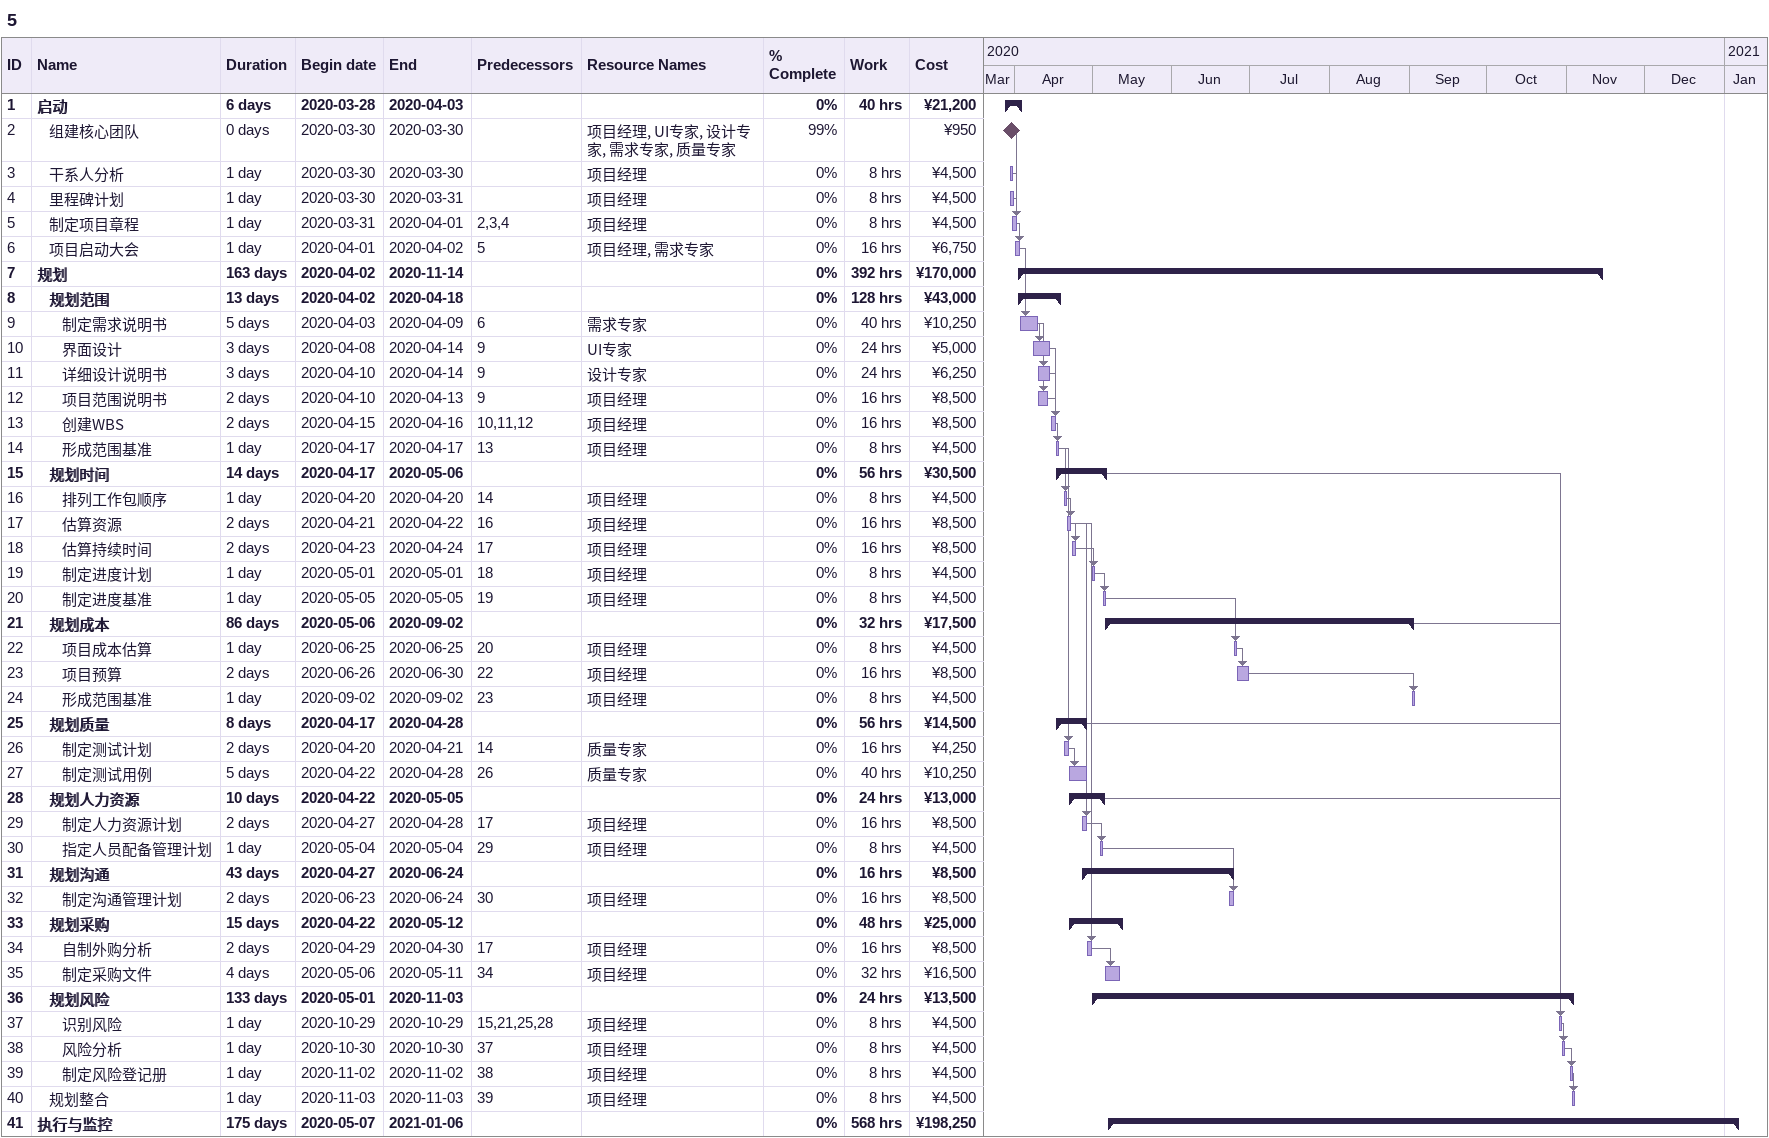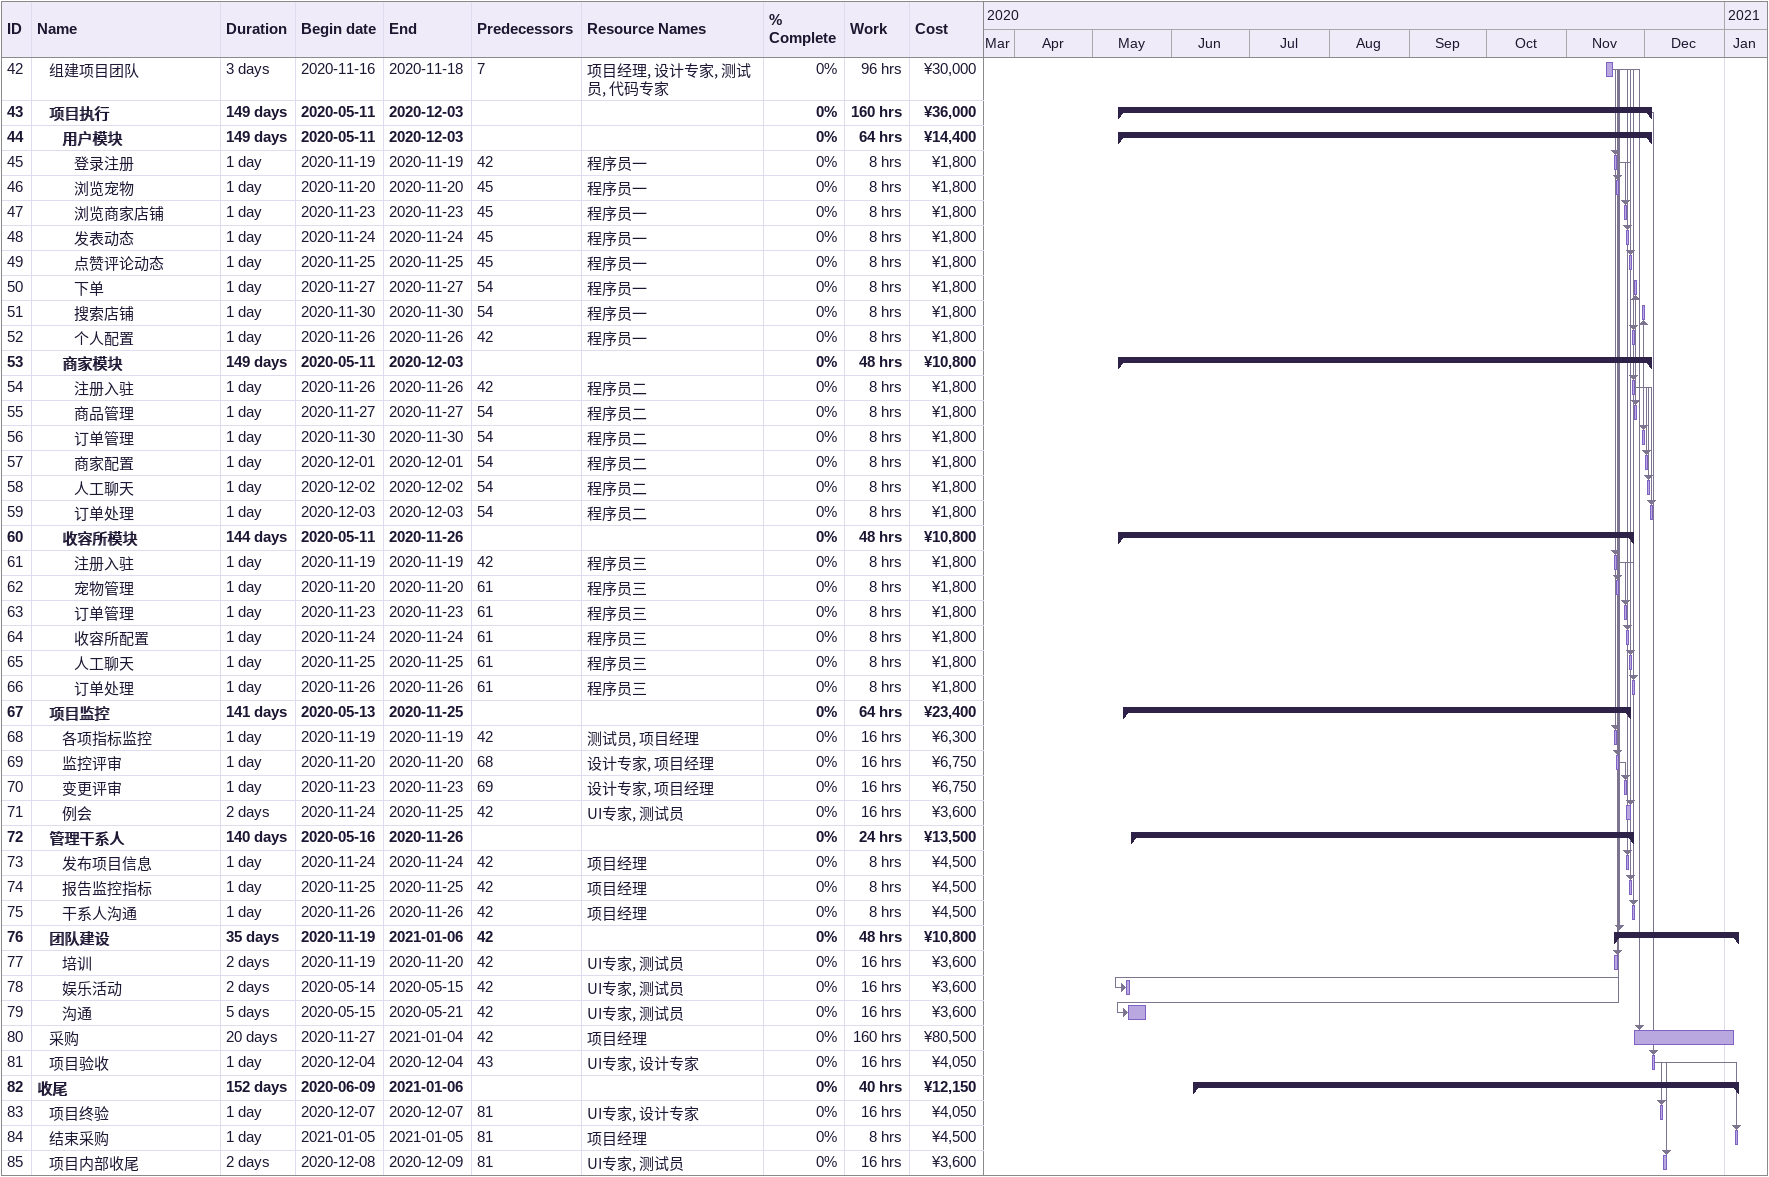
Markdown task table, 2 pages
5

| ID | Level | Task | Duration | Start | Finish | Predecessors | Resources | % complete | Work (h) | Cost (¥) |
|---|---|---|---|---|---|---|---|---|---|---|
| 1 | 1 | **启动** | 6d | 2020-03-28 | 2020-04-03 |  |  | 0 | 40 | 21200 |
| 2 | 2 | 组建核心团队 | 0d | 2020-03-30 | 2020-03-30 |  | 项目经理, UI专家, 设计专家, 需求专家, 质量专家 | 99 |  | 950 |
| 3 | 2 | 干系人分析 | 1d | 2020-03-30 | 2020-03-30 |  | 项目经理 | 0 | 8 | 4500 |
| 4 | 2 | 里程碑计划 | 1d | 2020-03-30 | 2020-03-31 |  | 项目经理 | 0 | 8 | 4500 |
| 5 | 2 | 制定项目章程 | 1d | 2020-03-31 | 2020-04-01 | 2, 3, 4 | 项目经理 | 0 | 8 | 4500 |
| 6 | 2 | 项目启动大会 | 1d | 2020-04-01 | 2020-04-02 | 5 | 项目经理, 需求专家 | 0 | 16 | 6750 |
| 7 | 1 | **规划** | 163d | 2020-04-02 | 2020-11-14 |  |  | 0 | 392 | 170000 |
| 8 | 2 | **规划范围** | 13d | 2020-04-02 | 2020-04-18 |  |  | 0 | 128 | 43000 |
| 9 | 3 | 制定需求说明书 | 5d | 2020-04-03 | 2020-04-09 | 6 | 需求专家 | 0 | 40 | 10250 |
| 10 | 3 | 界面设计 | 3d | 2020-04-08 | 2020-04-14 | 9 | UI专家 | 0 | 24 | 5000 |
| 11 | 3 | 详细设计说明书 | 3d | 2020-04-10 | 2020-04-14 | 9 | 设计专家 | 0 | 24 | 6250 |
| 12 | 3 | 项目范围说明书 | 2d | 2020-04-10 | 2020-04-13 | 9 | 项目经理 | 0 | 16 | 8500 |
| 13 | 3 | 创建WBS | 2d | 2020-04-15 | 2020-04-16 | 10, 11, 12 | 项目经理 | 0 | 16 | 8500 |
| 14 | 3 | 形成范围基准 | 1d | 2020-04-17 | 2020-04-17 | 13 | 项目经理 | 0 | 8 | 4500 |
| 15 | 2 | **规划时间** | 14d | 2020-04-17 | 2020-05-06 |  |  | 0 | 56 | 30500 |
| 16 | 3 | 排列工作包顺序 | 1d | 2020-04-20 | 2020-04-20 | 14 | 项目经理 | 0 | 8 | 4500 |
| 17 | 3 | 估算资源 | 2d | 2020-04-21 | 2020-04-22 | 16 | 项目经理 | 0 | 16 | 8500 |
| 18 | 3 | 估算持续时间 | 2d | 2020-04-23 | 2020-04-24 | 17 | 项目经理 | 0 | 16 | 8500 |
| 19 | 3 | 制定进度计划 | 1d | 2020-05-01 | 2020-05-01 | 18 | 项目经理 | 0 | 8 | 4500 |
| 20 | 3 | 制定进度基准 | 1d | 2020-05-05 | 2020-05-05 | 19 | 项目经理 | 0 | 8 | 4500 |
| 21 | 2 | **规划成本** | 86d | 2020-05-06 | 2020-09-02 |  |  | 0 | 32 | 17500 |
| 22 | 3 | 项目成本估算 | 1d | 2020-06-25 | 2020-06-25 | 20 | 项目经理 | 0 | 8 | 4500 |
| 23 | 3 | 项目预算 | 2d | 2020-06-26 | 2020-06-30 | 22 | 项目经理 | 0 | 16 | 8500 |
| 24 | 3 | 形成范围基准 | 1d | 2020-09-02 | 2020-09-02 | 23 | 项目经理 | 0 | 8 | 4500 |
| 25 | 2 | **规划质量** | 8d | 2020-04-17 | 2020-04-28 |  |  | 0 | 56 | 14500 |
| 26 | 3 | 制定测试计划 | 2d | 2020-04-20 | 2020-04-21 | 14 | 质量专家 | 0 | 16 | 4250 |
| 27 | 3 | 制定测试用例 | 5d | 2020-04-22 | 2020-04-28 | 26 | 质量专家 | 0 | 40 | 10250 |
| 28 | 2 | **规划人力资源** | 10d | 2020-04-22 | 2020-05-05 |  |  | 0 | 24 | 13000 |
| 29 | 3 | 制定人力资源计划 | 2d | 2020-04-27 | 2020-04-28 | 17 | 项目经理 | 0 | 16 | 8500 |
| 30 | 3 | 指定人员配备管理计划 | 1d | 2020-05-04 | 2020-05-04 | 29 | 项目经理 | 0 | 8 | 4500 |
| 31 | 2 | **规划沟通** | 43d | 2020-04-27 | 2020-06-24 |  |  | 0 | 16 | 8500 |
| 32 | 3 | 制定沟通管理计划 | 2d | 2020-06-23 | 2020-06-24 | 30 | 项目经理 | 0 | 16 | 8500 |
| 33 | 2 | **规划采购** | 15d | 2020-04-22 | 2020-05-12 |  |  | 0 | 48 | 25000 |
| 34 | 3 | 自制外购分析 | 2d | 2020-04-29 | 2020-04-30 | 17 | 项目经理 | 0 | 16 | 8500 |
| 35 | 3 | 制定采购文件 | 4d | 2020-05-06 | 2020-05-11 | 34 | 项目经理 | 0 | 32 | 16500 |
| 36 | 2 | **规划风险** | 133d | 2020-05-01 | 2020-11-03 |  |  | 0 | 24 | 13500 |
| 37 | 3 | 识别风险 | 1d | 2020-10-29 | 2020-10-29 | 15, 21, 25, 28 | 项目经理 | 0 | 8 | 4500 |
| 38 | 3 | 风险分析 | 1d | 2020-10-30 | 2020-10-30 | 37 | 项目经理 | 0 | 8 | 4500 |
| 39 | 3 | 制定风险登记册 | 1d | 2020-11-02 | 2020-11-02 | 38 | 项目经理 | 0 | 8 | 4500 |
| 40 | 2 | 规划整合 | 1d | 2020-11-03 | 2020-11-03 | 39 | 项目经理 | 0 | 8 | 4500 |
| 41 | 1 | **执行与监控** | 175d | 2020-05-07 | 2021-01-06 |  |  | 0 | 568 | 198250 |
| 42 | 2 | 组建项目团队 | 3d | 2020-11-16 | 2020-11-18 | 7 | 项目经理, 设计专家, 测试员, 代码专家 | 0 | 96 | 30000 |
| 43 | 2 | **项目执行** | 149d | 2020-05-11 | 2020-12-03 |  |  | 0 | 160 | 36000 |
| 44 | 3 | **用户模块** | 149d | 2020-05-11 | 2020-12-03 |  |  | 0 | 64 | 14400 |
| 45 | 4 | 登录注册 | 1d | 2020-11-19 | 2020-11-19 | 42 | 程序员一 | 0 | 8 | 1800 |
| 46 | 4 | 浏览宠物 | 1d | 2020-11-20 | 2020-11-20 | 45 | 程序员一 | 0 | 8 | 1800 |
| 47 | 4 | 浏览商家店铺 | 1d | 2020-11-23 | 2020-11-23 | 45 | 程序员一 | 0 | 8 | 1800 |
| 48 | 4 | 发表动态 | 1d | 2020-11-24 | 2020-11-24 | 45 | 程序员一 | 0 | 8 | 1800 |
| 49 | 4 | 点赞评论动态 | 1d | 2020-11-25 | 2020-11-25 | 45 | 程序员一 | 0 | 8 | 1800 |
| 50 | 4 | 下单 | 1d | 2020-11-27 | 2020-11-27 | 54 | 程序员一 | 0 | 8 | 1800 |
| 51 | 4 | 搜索店铺 | 1d | 2020-11-30 | 2020-11-30 | 54 | 程序员一 | 0 | 8 | 1800 |
| 52 | 4 | 个人配置 | 1d | 2020-11-26 | 2020-11-26 | 42 | 程序员一 | 0 | 8 | 1800 |
| 53 | 3 | **商家模块** | 149d | 2020-05-11 | 2020-12-03 |  |  | 0 | 48 | 10800 |
| 54 | 4 | 注册入驻 | 1d | 2020-11-26 | 2020-11-26 | 42 | 程序员二 | 0 | 8 | 1800 |
| 55 | 4 | 商品管理 | 1d | 2020-11-27 | 2020-11-27 | 54 | 程序员二 | 0 | 8 | 1800 |
| 56 | 4 | 订单管理 | 1d | 2020-11-30 | 2020-11-30 | 54 | 程序员二 | 0 | 8 | 1800 |
| 57 | 4 | 商家配置 | 1d | 2020-12-01 | 2020-12-01 | 54 | 程序员二 | 0 | 8 | 1800 |
| 58 | 4 | 人工聊天 | 1d | 2020-12-02 | 2020-12-02 | 54 | 程序员二 | 0 | 8 | 1800 |
| 59 | 4 | 订单处理 | 1d | 2020-12-03 | 2020-12-03 | 54 | 程序员二 | 0 | 8 | 1800 |
| 60 | 3 | **收容所模块** | 144d | 2020-05-11 | 2020-11-26 |  |  | 0 | 48 | 10800 |
| 61 | 4 | 注册入驻 | 1d | 2020-11-19 | 2020-11-19 | 42 | 程序员三 | 0 | 8 | 1800 |
| 62 | 4 | 宠物管理 | 1d | 2020-11-20 | 2020-11-20 | 61 | 程序员三 | 0 | 8 | 1800 |
| 63 | 4 | 订单管理 | 1d | 2020-11-23 | 2020-11-23 | 61 | 程序员三 | 0 | 8 | 1800 |
| 64 | 4 | 收容所配置 | 1d | 2020-11-24 | 2020-11-24 | 61 | 程序员三 | 0 | 8 | 1800 |
| 65 | 4 | 人工聊天 | 1d | 2020-11-25 | 2020-11-25 | 61 | 程序员三 | 0 | 8 | 1800 |
| 66 | 4 | 订单处理 | 1d | 2020-11-26 | 2020-11-26 | 61 | 程序员三 | 0 | 8 | 1800 |
| 67 | 2 | **项目监控** | 141d | 2020-05-13 | 2020-11-25 |  |  | 0 | 64 | 23400 |
| 68 | 3 | 各项指标监控 | 1d | 2020-11-19 | 2020-11-19 | 42 | 测试员, 项目经理 | 0 | 16 | 6300 |
| 69 | 3 | 监控评审 | 1d | 2020-11-20 | 2020-11-20 | 68 | 设计专家, 项目经理 | 0 | 16 | 6750 |
| 70 | 3 | 变更评审 | 1d | 2020-11-23 | 2020-11-23 | 69 | 设计专家, 项目经理 | 0 | 16 | 6750 |
| 71 | 3 | 例会 | 2d | 2020-11-24 | 2020-11-25 | 42 | UI专家, 测试员 | 0 | 16 | 3600 |
| 72 | 2 | **管理干系人** | 140d | 2020-05-16 | 2020-11-26 |  |  | 0 | 24 | 13500 |
| 73 | 3 | 发布项目信息 | 1d | 2020-11-24 | 2020-11-24 | 42 | 项目经理 | 0 | 8 | 4500 |
| 74 | 3 | 报告监控指标 | 1d | 2020-11-25 | 2020-11-25 | 42 | 项目经理 | 0 | 8 | 4500 |
| 75 | 3 | 干系人沟通 | 1d | 2020-11-26 | 2020-11-26 | 42 | 项目经理 | 0 | 8 | 4500 |
| 76 | 2 | **团队建设** | 35d | 2020-11-19 | 2021-01-06 | 42 |  | 0 | 48 | 10800 |
| 77 | 3 | 培训 | 2d | 2020-11-19 | 2020-11-20 | 42 | UI专家, 测试员 | 0 | 16 | 3600 |
| 78 | 3 | 娱乐活动 | 2d | 2020-05-14 | 2020-05-15 | 42 | UI专家, 测试员 | 0 | 16 | 3600 |
| 79 | 3 | 沟通 | 5d | 2020-05-15 | 2020-05-21 | 42 | UI专家, 测试员 | 0 | 16 | 3600 |
| 80 | 2 | 采购 | 20d | 2020-11-27 | 2021-01-04 | 42 | 项目经理 | 0 | 160 | 80500 |
| 81 | 2 | 项目验收 | 1d | 2020-12-04 | 2020-12-04 | 43 | UI专家, 设计专家 | 0 | 16 | 4050 |
| 82 | 1 | **收尾** | 152d | 2020-06-09 | 2021-01-06 |  |  | 0 | 40 | 12150 |
| 83 | 2 | 项目终验 | 1d | 2020-12-07 | 2020-12-07 | 81 | UI专家, 设计专家 | 0 | 16 | 4050 |
| 84 | 2 | 结束采购 | 1d | 2021-01-05 | 2021-01-05 | 81 | 项目经理 | 0 | 8 | 4500 |
| 85 | 2 | 项目内部收尾 | 2d | 2020-12-08 | 2020-12-09 | 81 | UI专家, 测试员 | 0 | 16 | 3600 |
